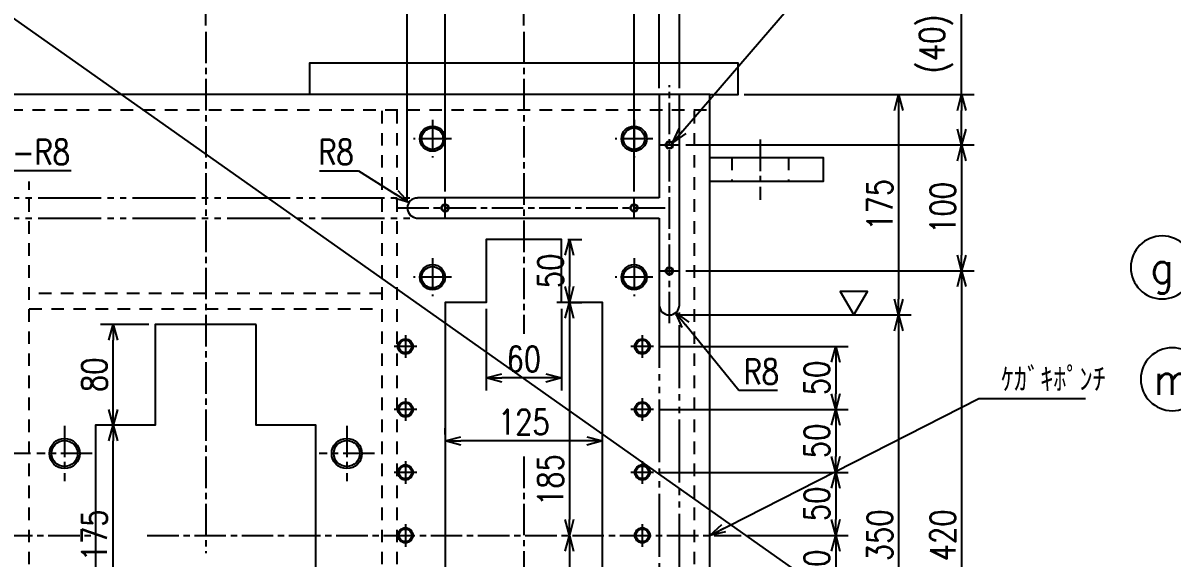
# Model space of a CAD drawing. Extents: x 0 to 4205, y 0 to 5940.
# Drawn here: x 732 to 1644, y 5000 to 5425 of the extents above; entities that cross this region are included whole.
import ezdxf
from ezdxf.enums import TextEntityAlignment as Align

# ---------------------------------------------------------------- set-up
doc = ezdxf.new("R2010")
doc.units = 0
doc.header["$LTSCALE"] = 5
for name, pattern in [('GEN3A', [3.5, 2, -1.5]), ('GEN4A', [15, 10, -1, 1, -1, 1, -1]), ('GEN7A', [7.5, 5, -0.75, 1, -0.75])]:
    doc.linetypes.add(name, pattern=pattern)
doc.layers.get('0').update_dxf_attribs({"linetype": 'CONTINUOUS'})
doc.layers.get('DEFPOINTS').update_dxf_attribs({"linetype": 'CONTINUOUS'})
for name, color, linetype in [('2', 5, 'CONTINUOUS'), ('3A', 6, 'GEN3A'), ('4', 3, 'CONTINUOUS'), ('4A', 3, 'GEN4A'), ('5', 3, 'CONTINUOUS'), ('7A', 4, 'GEN7A'), ('8', 1, 'CONTINUOUS')]:
    doc.layers.add(name, color=color, linetype=linetype)
doc.styles.get("Standard").update_dxf_attribs({"font": 'romans.shx', "width": 0.8, "bigfont": 'extfont.shx'})
doc.dimstyles.new('GEN-ISO', dxfattribs={"dimscale": 5, "dimtxt": 4, "dimasz": 2.5, "dimexe": 2, "dimexo": 1, "dimgap": 1, "dimtad": 3, "dimdec": 3, "dimrnd": 0.001, "dimdsep": 46, "dimtxsty": 'Standard', "dimblk": 'OPEN30', "dimcen": 0, "dimclrt": 52, "dimadec": 0, "dimazin": 0, "dimtp": 0.1, "dimtm": 0.1, "dimtfac": 0.6, "dimtdec": 3, "dimtmove": 2, "dimatfit": 3, "dimldrblk": 'OPEN30', "dimfxl": 1, "dimarcsym": 0})
doc.dimstyles.new('GEN-ISO$4', dxfattribs={"dimscale": 5, "dimtxt": 4, "dimasz": 2.5, "dimexe": 2, "dimexo": 1, "dimgap": 1, "dimtad": 1, "dimtoh": 1, "dimdec": 3, "dimrnd": 0.001, "dimdsep": 46, "dimtxsty": 'Standard', "dimblk": 'OPEN30', "dimcen": 0, "dimclrt": 52, "dimadec": 0, "dimazin": 0, "dimtp": 0.1, "dimtm": 0.1, "dimtfac": 0.6, "dimtdec": 3, "dimtofl": 0, "dimtmove": 0, "dimatfit": 2, "dimldrblk": 'OPEN30', "dimfxl": 1, "dimarcsym": 0})

# ---------------------------------------------------------------- blocks, each defined once
blk = doc.blocks.new('_Open30')
at = {"color": 0, "linetype": 'ByBlock', "lineweight": -2}
for p, q in [((-1, 0.268), (0, 0)), ((0, 0), (-1, -0.268)), ((0, 0), (-1, 0))]:
    blk.add_line(p, q, dxfattribs=at)
blk = doc.blocks.new('*D298')
at = {"layer": '5', "color": 0, "lineweight": -2, "transparency": 16777216}
for p, q in [((831.57, 5105.65), (793.14, 5105.65)), ((803.14, 4943.15), (803.14, 5093.15))]:
    blk.add_line(p, q, dxfattribs=at)
at = {"layer": 'DEFPOINTS', "color": 0, "transparency": 16777216}
for p in [(803.14, 5105.65), (836.57, 5105.65), (836.57, 4930.65)]:
    blk.add_point(p, dxfattribs=at)
at = {"layer": '5', "color": 0, "lineweight": -2, "transparency": 16777216, "xscale": 12.5, "yscale": 12.5, "zscale": 12.5}
for p, rotation in [((803.14, 5105.65), 90), ((803.14, 4930.65), 270)]:
    blk.add_blockref('_Open30', p, dxfattribs=dict(at, rotation=rotation))
at = {"layer": '5', "color": 52, "transparency": 16777216, "insert": (788.14, 5018.15), "char_height": 20, "attachment_point": 5, "rotation": 90}
blk.add_mtext('175', dxfattribs=at)
blk = doc.blocks.new('*D299')
at = {"layer": '5', "color": 0, "lineweight": -2, "transparency": 16777216}
for p, q in [((831.57, 5185.65), (793.14, 5185.65)), ((803.14, 5118.15), (803.14, 5173.15))]:
    blk.add_line(p, q, dxfattribs=at)
at = {"layer": 'DEFPOINTS', "color": 0, "transparency": 16777216}
for p in [(803.14, 5185.65), (836.57, 5185.65), (836.57, 5105.65)]:
    blk.add_point(p, dxfattribs=at)
at = {"layer": '5', "color": 0, "lineweight": -2, "transparency": 16777216, "xscale": 12.5, "yscale": 12.5, "zscale": 12.5}
for p, rotation in [((803.14, 5185.65), 90), ((803.14, 5105.65), 270)]:
    blk.add_blockref('_Open30', p, dxfattribs=dict(at, rotation=rotation))
at = {"layer": '5', "color": 52, "transparency": 16777216, "insert": (788.14, 5145.65), "char_height": 20, "attachment_point": 5, "rotation": 90}
blk.add_mtext('80', dxfattribs=at)
blk = doc.blocks.new('*D303')
at = {"layer": '5', "color": 0, "lineweight": -2, "transparency": 16777216}
for p, q in [((1164.07, 5253.15), (1175.19, 5253.15)), ((1165.19, 5240.65), (1165.19, 5215.65)), ((1164.07, 5203.15), (1175.19, 5203.15))]:
    blk.add_line(p, q, dxfattribs=at)
at = {"layer": 'DEFPOINTS', "color": 0, "transparency": 16777216}
for p in [(1159.07, 5253.15), (1159.07, 5203.15), (1165.19, 5203.15)]:
    blk.add_point(p, dxfattribs=at)
at = {"layer": '5', "color": 0, "lineweight": -2, "transparency": 16777216, "xscale": 12.5, "yscale": 12.5, "zscale": 12.5}
for p, rotation in [((1165.19, 5253.15), 90), ((1165.19, 5203.15), 270)]:
    blk.add_blockref('_Open30', p, dxfattribs=dict(at, rotation=rotation))
at = {"layer": '5', "color": 52, "transparency": 16777216, "insert": (1150.19, 5228.15), "char_height": 20, "attachment_point": 5, "rotation": 90}
blk.add_mtext('50', dxfattribs=at)
blk = doc.blocks.new('*D304')
at = {"layer": '5', "color": 0, "lineweight": -2, "transparency": 16777216}
for p, q in [((1099.07, 5198.15), (1099.07, 5133.15)), ((1159.07, 5198.15), (1159.07, 5133.15)), ((1146.57, 5143.15), (1111.57, 5143.15))]:
    blk.add_line(p, q, dxfattribs=at)
at = {"layer": 'DEFPOINTS', "color": 0, "transparency": 16777216}
for p in [(1099.07, 5203.15), (1159.07, 5203.15), (1099.07, 5143.15)]:
    blk.add_point(p, dxfattribs=at)
at = {"layer": '5', "color": 0, "lineweight": -2, "transparency": 16777216, "xscale": 12.5, "yscale": 12.5, "zscale": 12.5, "rotation": 180}
blk.add_blockref('_Open30', (1099.07, 5143.15), dxfattribs=at)
at = {"layer": '5', "color": 0, "lineweight": -2, "transparency": 16777216, "xscale": 12.5, "yscale": 12.5, "zscale": 12.5}
blk.add_blockref('_Open30', (1159.07, 5143.15), dxfattribs=at)
at = {"layer": '5', "color": 52, "transparency": 16777216, "insert": (1129.07, 5158.15), "char_height": 20, "attachment_point": 5}
blk.add_mtext('60', dxfattribs=at)
blk = doc.blocks.new('*D218')
at = {"layer": '5', "color": 0, "lineweight": -2, "transparency": 16777216}
for p, q in [((1066.57, 5098.15), (1066.57, 5103.15)), ((1191.57, 5098.15), (1191.57, 5103.15)), ((1179.07, 5093.15), (1079.07, 5093.15))]:
    blk.add_line(p, q, dxfattribs=at)
at = {"layer": 'DEFPOINTS', "color": 0, "transparency": 16777216}
for p in [(1066.57, 5093.15), (1066.57, 5093.15), (1191.57, 5093.15)]:
    blk.add_point(p, dxfattribs=at)
at = {"layer": '5', "color": 0, "lineweight": -2, "transparency": 16777216, "xscale": 12.5, "yscale": 12.5, "zscale": 12.5, "rotation": 180}
blk.add_blockref('_Open30', (1066.57, 5093.15), dxfattribs=at)
at = {"layer": '5', "color": 0, "lineweight": -2, "transparency": 16777216, "xscale": 12.5, "yscale": 12.5, "zscale": 12.5}
blk.add_blockref('_Open30', (1191.57, 5093.15), dxfattribs=at)
at = {"layer": '5', "color": 52, "transparency": 16777216, "insert": (1129.07, 5108.15), "char_height": 20, "attachment_point": 5}
blk.add_mtext('125', dxfattribs=at)
blk = doc.blocks.new('*D219')
at = {"layer": '5', "color": 0, "lineweight": -2, "transparency": 16777216}
for p, q in [((1186.57, 5203.15), (1155.19, 5203.15)), ((1165.19, 5190.65), (1165.19, 5030.65)), ((1170.19, 5018.15), (1175.19, 5018.15))]:
    blk.add_line(p, q, dxfattribs=at)
at = {"layer": 'DEFPOINTS', "color": 0, "transparency": 16777216}
for p in [(1191.57, 5203.15), (1165.19, 5018.15), (1165.19, 5018.15)]:
    blk.add_point(p, dxfattribs=at)
at = {"layer": '5', "color": 0, "lineweight": -2, "transparency": 16777216, "xscale": 12.5, "yscale": 12.5, "zscale": 12.5}
for p, rotation in [((1165.19, 5203.15), 90), ((1165.19, 5018.15), 270)]:
    blk.add_blockref('_Open30', p, dxfattribs=dict(at, rotation=rotation))
at = {"layer": '5', "color": 52, "transparency": 16777216, "insert": (1150.19, 5062.06), "char_height": 20, "attachment_point": 5, "rotation": 90}
blk.add_mtext('185', dxfattribs=at)
blk = doc.blocks.new('*D220')
at = {"layer": '5', "color": 0, "lineweight": -2, "transparency": 16777216}
for p, q in [((1165.19, 5005.65), (1165.19, 4915.65)), ((1166.76, 4903.15), (1175.19, 4903.15))]:
    blk.add_line(p, q, dxfattribs=at)
at = {"layer": 'DEFPOINTS', "color": 0, "transparency": 16777216}
for p in [(1165.19, 5018.15), (1161.76, 4903.15), (1165.19, 4903.15)]:
    blk.add_point(p, dxfattribs=at)
at = {"layer": '5', "color": 0, "lineweight": -2, "transparency": 16777216, "xscale": 12.5, "yscale": 12.5, "zscale": 12.5}
for p, rotation in [((1165.19, 5018.15), 90), ((1165.19, 4903.15), 270)]:
    blk.add_blockref('_Open30', p, dxfattribs=dict(at, rotation=rotation))
at = {"layer": '5', "color": 52, "transparency": 16777216, "insert": (1150.19, 4960.65), "char_height": 20, "attachment_point": 5, "rotation": 90}
blk.add_mtext('115', dxfattribs=at)
blk = doc.blocks.new('*D223')
at = {"layer": '5', "color": 0, "lineweight": -2, "transparency": 16777216}
for p, q in [((1129.07, 5423.15), (1129.07, 5528.15)), ((1216.57, 5291.15), (1216.57, 5528.15)), ((1204.07, 5518.15), (1141.57, 5518.15))]:
    blk.add_line(p, q, dxfattribs=at)
at = {"layer": 'DEFPOINTS', "color": 0, "transparency": 16777216}
for p in [(1129.07, 5518.15), (1129.07, 5418.15), (1216.57, 5286.15)]:
    blk.add_point(p, dxfattribs=at)
at = {"layer": '5', "color": 0, "lineweight": -2, "transparency": 16777216, "xscale": 12.5, "yscale": 12.5, "zscale": 12.5, "rotation": 180}
blk.add_blockref('_Open30', (1129.07, 5518.15), dxfattribs=at)
at = {"layer": '5', "color": 0, "lineweight": -2, "transparency": 16777216, "xscale": 12.5, "yscale": 12.5, "zscale": 12.5}
blk.add_blockref('_Open30', (1216.57, 5518.15), dxfattribs=at)
at = {"layer": '5', "color": 52, "transparency": 16777216, "insert": (1172.82, 5533.15), "char_height": 20, "attachment_point": 5}
blk.add_mtext('87.5', dxfattribs=at)
blk = doc.blocks.new('*D224')
at = {"layer": '5', "color": 0, "lineweight": -2, "transparency": 16777216}
for p, q in [((1066.57, 5291.15), (1066.57, 5528.15)), ((1116.57, 5518.15), (1079.07, 5518.15))]:
    blk.add_line(p, q, dxfattribs=at)
at = {"layer": 'DEFPOINTS', "color": 0, "transparency": 16777216}
for p in [(1066.57, 5518.15), (1129.07, 5418.15), (1066.57, 5286.15)]:
    blk.add_point(p, dxfattribs=at)
at = {"layer": '5', "color": 0, "lineweight": -2, "transparency": 16777216, "xscale": 12.5, "yscale": 12.5, "zscale": 12.5, "rotation": 180}
blk.add_blockref('_Open30', (1066.57, 5518.15), dxfattribs=at)
at = {"layer": '5', "color": 0, "lineweight": -2, "transparency": 16777216, "xscale": 12.5, "yscale": 12.5, "zscale": 12.5}
blk.add_blockref('_Open30', (1129.07, 5518.15), dxfattribs=at)
at = {"layer": '5', "color": 52, "transparency": 16777216, "insert": (1097.82, 5533.15), "char_height": 20, "attachment_point": 5}
blk.add_mtext('62.5', dxfattribs=at)
blk = doc.blocks.new('*D225')
at = {"layer": '5', "color": 0, "lineweight": -2, "transparency": 16777216}
for p, q in [((876.57, 5423.15), (876.57, 5578.15)), ((1129.07, 5423.15), (1129.07, 5578.15)), ((889.07, 5568.15), (1116.57, 5568.15))]:
    blk.add_line(p, q, dxfattribs=at)
at = {"layer": 'DEFPOINTS', "color": 0, "transparency": 16777216}
for p in [(1129.07, 5568.15), (876.57, 5418.15), (1129.07, 5418.15)]:
    blk.add_point(p, dxfattribs=at)
at = {"layer": '5', "color": 0, "lineweight": -2, "transparency": 16777216, "xscale": 12.5, "yscale": 12.5, "zscale": 12.5, "rotation": 180}
blk.add_blockref('_Open30', (876.57, 5568.15), dxfattribs=at)
at = {"layer": '5', "color": 0, "lineweight": -2, "transparency": 16777216, "xscale": 12.5, "yscale": 12.5, "zscale": 12.5}
blk.add_blockref('_Open30', (1129.07, 5568.15), dxfattribs=at)
at = {"layer": '5', "color": 52, "transparency": 16777216, "insert": (1002.82, 5583.15), "char_height": 20, "attachment_point": 5}
blk.add_mtext('252.5', dxfattribs=at)
blk = doc.blocks.new('*D226')
at = {"layer": '5', "color": 0, "lineweight": -2, "transparency": 16777216}
for p, q in [((1236.57, 5373.15), (1236.57, 5578.15)), ((1141.57, 5568.15), (1224.07, 5568.15))]:
    blk.add_line(p, q, dxfattribs=at)
at = {"layer": 'DEFPOINTS', "color": 0, "transparency": 16777216}
for p in [(1236.57, 5568.15), (1129.07, 5418.15), (1236.57, 5368.15)]:
    blk.add_point(p, dxfattribs=at)
at = {"layer": '5', "color": 0, "lineweight": -2, "transparency": 16777216, "xscale": 12.5, "yscale": 12.5, "zscale": 12.5, "rotation": 180}
blk.add_blockref('_Open30', (1129.07, 5568.15), dxfattribs=at)
at = {"layer": '5', "color": 0, "lineweight": -2, "transparency": 16777216, "xscale": 12.5, "yscale": 12.5, "zscale": 12.5}
blk.add_blockref('_Open30', (1236.57, 5568.15), dxfattribs=at)
at = {"layer": '5', "color": 52, "transparency": 16777216, "insert": (1182.82, 5583.15), "char_height": 20, "attachment_point": 5}
blk.add_mtext('107.5', dxfattribs=at)
blk = doc.blocks.new('*D227')
at = {"layer": '5', "color": 0, "lineweight": -2, "transparency": 16777216}
for p, q in [((1236.57, 5373.15), (1236.57, 5578.15)), ((1252.57, 5373.15), (1252.57, 5578.15)), ((1224.07, 5568.15), (1211.57, 5568.15)), ((1236.57, 5568.15), (1252.57, 5568.15)), ((1265.07, 5568.15), (1394.39, 5568.15))]:
    blk.add_line(p, q, dxfattribs=at)
at = {"layer": 'DEFPOINTS', "color": 0, "transparency": 16777216}
for p in [(1252.57, 5568.15), (1236.57, 5368.15), (1252.57, 5368.15)]:
    blk.add_point(p, dxfattribs=at)
at = {"layer": '5', "color": 0, "lineweight": -2, "transparency": 16777216, "xscale": 12.5, "yscale": 12.5, "zscale": 12.5}
blk.add_blockref('_Open30', (1236.57, 5568.15), dxfattribs=at)
at = {"layer": '5', "color": 0, "lineweight": -2, "transparency": 16777216, "xscale": 12.5, "yscale": 12.5, "zscale": 12.5, "rotation": 180}
blk.add_blockref('_Open30', (1252.57, 5568.15), dxfattribs=at)
at = {"layer": '5', "color": 52, "transparency": 16777216, "insert": (1335.98, 5587.15), "char_height": 20, "attachment_point": 5}
blk.add_mtext('16{\\H12.000000;\\S+0.027^  0;}H8', dxfattribs=at)
blk = doc.blocks.new('*D243')
at = {"layer": '5', "color": 0, "lineweight": -2, "transparency": 16777216}
for p, q in [((1036.57, 5283.15), (1036.57, 5478.15)), ((1236.57, 5373.15), (1236.57, 5478.15)), ((1224.07, 5468.15), (1049.07, 5468.15))]:
    blk.add_line(p, q, dxfattribs=at)
at = {"layer": 'DEFPOINTS', "color": 0, "transparency": 16777216}
for p in [(1036.57, 5468.15), (1236.57, 5368.15), (1036.57, 5278.15)]:
    blk.add_point(p, dxfattribs=at)
at = {"layer": '5', "color": 0, "lineweight": -2, "transparency": 16777216, "xscale": 12.5, "yscale": 12.5, "zscale": 12.5, "rotation": 180}
blk.add_blockref('_Open30', (1036.57, 5468.15), dxfattribs=at)
at = {"layer": '5', "color": 0, "lineweight": -2, "transparency": 16777216, "xscale": 12.5, "yscale": 12.5, "zscale": 12.5}
blk.add_blockref('_Open30', (1236.57, 5468.15), dxfattribs=at)
at = {"layer": '5', "color": 52, "transparency": 16777216, "insert": (1176.57, 5483.15), "char_height": 20, "attachment_point": 5}
blk.add_mtext('200', dxfattribs=at)
blk = doc.blocks.new('*D245')
at = {"layer": '5', "color": 0, "lineweight": -2, "transparency": 16777216}
for p, q in [((651.57, 5291.15), (651.57, 5528.15)), ((1066.57, 5291.15), (1066.57, 5528.15)), ((1054.07, 5518.15), (664.07, 5518.15))]:
    blk.add_line(p, q, dxfattribs=at)
at = {"layer": 'DEFPOINTS', "color": 0, "transparency": 16777216}
for p in [(651.57, 5518.15), (651.57, 5286.15), (1066.57, 5286.15)]:
    blk.add_point(p, dxfattribs=at)
at = {"layer": '5', "color": 0, "lineweight": -2, "transparency": 16777216, "xscale": 12.5, "yscale": 12.5, "zscale": 12.5, "rotation": 180}
blk.add_blockref('_Open30', (651.57, 5518.15), dxfattribs=at)
at = {"layer": '5', "color": 0, "lineweight": -2, "transparency": 16777216, "xscale": 12.5, "yscale": 12.5, "zscale": 12.5}
blk.add_blockref('_Open30', (1066.57, 5518.15), dxfattribs=at)
at = {"layer": '5', "color": 52, "transparency": 16777216, "insert": (801.57, 5533.15), "char_height": 20, "attachment_point": 5}
blk.add_mtext('415', dxfattribs=at)
blk = doc.blocks.new('*D247')
at = {"layer": '5', "color": 0, "lineweight": -2, "transparency": 16777216}
for p, q in [((676.57, 5283.15), (676.57, 5478.15)), ((1036.57, 5283.15), (1036.57, 5478.15)), ((1024.07, 5468.15), (689.07, 5468.15))]:
    blk.add_line(p, q, dxfattribs=at)
at = {"layer": 'DEFPOINTS', "color": 0, "transparency": 16777216}
for p in [(676.57, 5468.15), (676.57, 5278.15), (1036.57, 5278.15)]:
    blk.add_point(p, dxfattribs=at)
at = {"layer": '5', "color": 0, "lineweight": -2, "transparency": 16777216, "xscale": 12.5, "yscale": 12.5, "zscale": 12.5, "rotation": 180}
blk.add_blockref('_Open30', (676.57, 5468.15), dxfattribs=at)
at = {"layer": '5', "color": 0, "lineweight": -2, "transparency": 16777216, "xscale": 12.5, "yscale": 12.5, "zscale": 12.5}
blk.add_blockref('_Open30', (1036.57, 5468.15), dxfattribs=at)
at = {"layer": '5', "color": 52, "transparency": 16777216, "insert": (826.57, 5483.15), "char_height": 20, "attachment_point": 5}
blk.add_mtext('360', dxfattribs=at)
blk = doc.blocks.new('*D248')
at = {"layer": '5', "color": 0, "lineweight": -2, "transparency": 16777216}
for p, q in [((1237.07, 5168.15), (1386.57, 5168.15)), ((1376.57, 5155.65), (1376.57, 5130.65)), ((1237.07, 5118.15), (1386.57, 5118.15))]:
    blk.add_line(p, q, dxfattribs=at)
at = {"layer": 'DEFPOINTS', "color": 0, "transparency": 16777216}
for p in [(1232.07, 5168.15), (1232.07, 5118.15), (1376.57, 5118.15)]:
    blk.add_point(p, dxfattribs=at)
at = {"layer": '5', "color": 0, "lineweight": -2, "transparency": 16777216, "xscale": 12.5, "yscale": 12.5, "zscale": 12.5}
for p, rotation in [((1376.57, 5168.15), 90), ((1376.57, 5118.15), 270)]:
    blk.add_blockref('_Open30', p, dxfattribs=dict(at, rotation=rotation))
at = {"layer": '5', "color": 52, "transparency": 16777216, "insert": (1361.57, 5143.15), "char_height": 20, "attachment_point": 5, "rotation": 90}
blk.add_mtext('50', dxfattribs=at)
blk = doc.blocks.new('*D249')
at = {"layer": '5', "color": 0, "lineweight": -2, "transparency": 16777216}
for p, q in [((1376.57, 5105.65), (1376.57, 5080.65)), ((1237.07, 5068.15), (1386.57, 5068.15))]:
    blk.add_line(p, q, dxfattribs=at)
at = {"layer": 'DEFPOINTS', "color": 0, "transparency": 16777216}
for p in [(1232.07, 5118.15), (1232.07, 5068.15), (1376.57, 5068.15)]:
    blk.add_point(p, dxfattribs=at)
at = {"layer": '5', "color": 0, "lineweight": -2, "transparency": 16777216, "xscale": 12.5, "yscale": 12.5, "zscale": 12.5}
for p, rotation in [((1376.57, 5118.15), 90), ((1376.57, 5068.15), 270)]:
    blk.add_blockref('_Open30', p, dxfattribs=dict(at, rotation=rotation))
at = {"layer": '5', "color": 52, "transparency": 16777216, "insert": (1361.57, 5093.15), "char_height": 20, "attachment_point": 5, "rotation": 90}
blk.add_mtext('50', dxfattribs=at)
blk = doc.blocks.new('*D250')
at = {"layer": '5', "color": 0, "lineweight": -2, "transparency": 16777216}
for p, q in [((1376.57, 5055.65), (1376.57, 5030.65)), ((1306.57, 5018.15), (1386.57, 5018.15))]:
    blk.add_line(p, q, dxfattribs=at)
at = {"layer": 'DEFPOINTS', "color": 0, "transparency": 16777216}
for p in [(1232.07, 5068.15), (1301.57, 5018.15), (1376.57, 5018.15)]:
    blk.add_point(p, dxfattribs=at)
at = {"layer": '5', "color": 0, "lineweight": -2, "transparency": 16777216, "xscale": 12.5, "yscale": 12.5, "zscale": 12.5}
for p, rotation in [((1376.57, 5068.15), 90), ((1376.57, 5018.15), 270)]:
    blk.add_blockref('_Open30', p, dxfattribs=dict(at, rotation=rotation))
at = {"layer": '5', "color": 52, "transparency": 16777216, "insert": (1361.57, 5043.15), "char_height": 20, "attachment_point": 5, "rotation": 90}
blk.add_mtext('50', dxfattribs=at)
blk = doc.blocks.new('*D251')
at = {"layer": '5', "color": 0, "lineweight": -2, "transparency": 16777216}
for p, q in [((1376.57, 5005.65), (1376.57, 4980.65)), ((1237.07, 4968.15), (1386.57, 4968.15))]:
    blk.add_line(p, q, dxfattribs=at)
at = {"layer": 'DEFPOINTS', "color": 0, "transparency": 16777216}
for p in [(1301.57, 5018.15), (1232.07, 4968.15), (1376.57, 4968.15)]:
    blk.add_point(p, dxfattribs=at)
at = {"layer": '5', "color": 0, "lineweight": -2, "transparency": 16777216, "xscale": 12.5, "yscale": 12.5, "zscale": 12.5}
for p, rotation in [((1376.57, 5018.15), 90), ((1376.57, 4968.15), 270)]:
    blk.add_blockref('_Open30', p, dxfattribs=dict(at, rotation=rotation))
at = {"layer": '5', "color": 52, "transparency": 16777216, "insert": (1361.57, 4993.15), "char_height": 20, "attachment_point": 5, "rotation": 90}
blk.add_mtext('50', dxfattribs=at)
blk = doc.blocks.new('*D254')
at = {"layer": '5', "color": 0, "lineweight": -2, "transparency": 16777216}
for p, q in [((1304.07, 5368.15), (1436.57, 5368.15)), ((1426.57, 5355.65), (1426.57, 5205.65)), ((1249.57, 5193.15), (1436.57, 5193.15))]:
    blk.add_line(p, q, dxfattribs=at)
at = {"layer": 'DEFPOINTS', "color": 0, "transparency": 16777216}
for p in [(1299.07, 5368.15), (1244.57, 5193.15), (1426.57, 5193.15)]:
    blk.add_point(p, dxfattribs=at)
at = {"layer": '5', "color": 0, "lineweight": -2, "transparency": 16777216, "xscale": 12.5, "yscale": 12.5, "zscale": 12.5}
for p, rotation in [((1426.57, 5368.15), 90), ((1426.57, 5193.15), 270)]:
    blk.add_blockref('_Open30', p, dxfattribs=dict(at, rotation=rotation))
at = {"layer": '5', "color": 52, "transparency": 16777216, "insert": (1411.57, 5280.65), "char_height": 20, "attachment_point": 5, "rotation": 90}
blk.add_mtext('175', dxfattribs=at)
blk = doc.blocks.new('*D184')
at = {"layer": '5', "color": 0, "lineweight": -2, "transparency": 16777216}
for p, q in [((1426.57, 5180.65), (1426.57, 4855.65)), ((1249.57, 4843.15), (1436.57, 4843.15))]:
    blk.add_line(p, q, dxfattribs=at)
at = {"layer": 'DEFPOINTS', "color": 0, "transparency": 16777216}
for p in [(1244.57, 5193.15), (1244.57, 4843.15), (1426.57, 4843.15)]:
    blk.add_point(p, dxfattribs=at)
at = {"layer": '5', "color": 0, "lineweight": -2, "transparency": 16777216, "xscale": 12.5, "yscale": 12.5, "zscale": 12.5}
for p, rotation in [((1426.57, 5193.15), 90), ((1426.57, 4843.15), 270)]:
    blk.add_blockref('_Open30', p, dxfattribs=dict(at, rotation=rotation))
at = {"layer": '5', "color": 52, "transparency": 16777216, "insert": (1411.57, 5018.15), "char_height": 20, "attachment_point": 5, "rotation": 90}
blk.add_mtext('350', dxfattribs=at)
blk = doc.blocks.new('*D186')
at = {"layer": '5', "color": 0, "lineweight": -2, "transparency": 16777216}
for p, q in [((1257.57, 5328.15), (1486.57, 5328.15)), ((1476.57, 5315.65), (1476.57, 5240.65)), ((1257.57, 5228.15), (1486.57, 5228.15))]:
    blk.add_line(p, q, dxfattribs=at)
at = {"layer": 'DEFPOINTS', "color": 0, "transparency": 16777216}
for p in [(1252.57, 5328.15), (1252.57, 5228.15), (1476.57, 5228.15)]:
    blk.add_point(p, dxfattribs=at)
at = {"layer": '5', "color": 0, "lineweight": -2, "transparency": 16777216, "xscale": 12.5, "yscale": 12.5, "zscale": 12.5}
for p, rotation in [((1476.57, 5328.15), 90), ((1476.57, 5228.15), 270)]:
    blk.add_blockref('_Open30', p, dxfattribs=dict(at, rotation=rotation))
at = {"layer": '5', "color": 52, "transparency": 16777216, "insert": (1461.57, 5278.15), "char_height": 20, "attachment_point": 5, "rotation": 90}
blk.add_mtext('100', dxfattribs=at)
blk = doc.blocks.new('*D188')
at = {"layer": '5', "color": 0, "lineweight": -2, "transparency": 16777216}
for p, q in [((1257.57, 5228.15), (1486.57, 5228.15)), ((1476.57, 5215.65), (1476.57, 4820.65)), ((1257.57, 4808.15), (1486.57, 4808.15))]:
    blk.add_line(p, q, dxfattribs=at)
at = {"layer": 'DEFPOINTS', "color": 0, "transparency": 16777216}
for p in [(1252.57, 5228.15), (1252.57, 4808.15), (1476.57, 4808.15)]:
    blk.add_point(p, dxfattribs=at)
at = {"layer": '5', "color": 0, "lineweight": -2, "transparency": 16777216, "xscale": 12.5, "yscale": 12.5, "zscale": 12.5}
for p, rotation in [((1476.57, 5228.15), 90), ((1476.57, 4808.15), 270)]:
    blk.add_blockref('_Open30', p, dxfattribs=dict(at, rotation=rotation))
at = {"layer": '5', "color": 52, "transparency": 16777216, "insert": (1461.57, 5018.15), "char_height": 20, "attachment_point": 5, "rotation": 90}
blk.add_mtext('420', dxfattribs=at)
blk = doc.blocks.new('*D189')
at = {"layer": '5', "color": 0, "lineweight": -2, "transparency": 16777216}
for p, q in [((703.16, 5307.59), (684.19, 5291.44)), ((769.88, 5307.59), (703.16, 5307.59))]:
    blk.add_line(p, q, dxfattribs=at)
at = {"layer": 'DEFPOINTS', "color": 0, "transparency": 16777216}
for p in [(668.57, 5278.15), (674.67, 5283.33)]:
    blk.add_point(p, dxfattribs=at)
at = {"layer": '5', "color": 0, "lineweight": -2, "transparency": 16777216, "xscale": 12.5, "yscale": 12.5, "zscale": 12.5, "rotation": 220.4007885509955}
blk.add_blockref('_Open30', (674.67, 5283.33), dxfattribs=at)
at = {"layer": '5', "color": 52, "transparency": 16777216, "insert": (739.02, 5322.59), "char_height": 20, "attachment_point": 5}
blk.add_mtext('2-R8', dxfattribs=at)
blk = doc.blocks.new('*D190')
at = {"layer": '5', "color": 0, "lineweight": -2, "transparency": 16777216}
for p, q in [((966.99, 5307.57), (997.9, 5307.57)), ((997.9, 5307.57), (1027.23, 5289.08))]:
    blk.add_line(p, q, dxfattribs=at)
at = {"layer": 'DEFPOINTS', "color": 0, "transparency": 16777216}
for p in [(1037.81, 5282.42), (1044.57, 5278.15)]:
    blk.add_point(p, dxfattribs=at)
at = {"layer": '5', "color": 0, "lineweight": -2, "transparency": 16777216, "xscale": 12.5, "yscale": 12.5, "zscale": 12.5, "rotation": 327.7783645323697}
blk.add_blockref('_Open30', (1037.81, 5282.42), dxfattribs=at)
at = {"layer": '5', "color": 52, "transparency": 16777216, "insert": (979.95, 5322.57), "char_height": 20, "attachment_point": 5}
blk.add_mtext('R8', dxfattribs=at)
blk = doc.blocks.new('*D191')
at = {"layer": '5', "color": 0, "lineweight": -2, "transparency": 16777216}
for p, q in [((1299.6, 5133.15), (1257.47, 5185.21)), ((1330.5, 5133.15), (1299.6, 5133.15))]:
    blk.add_line(p, q, dxfattribs=at)
at = {"layer": 'DEFPOINTS', "color": 0, "transparency": 16777216}
for p in [(1244.57, 5201.15), (1249.61, 5194.93)]:
    blk.add_point(p, dxfattribs=at)
at = {"layer": '5', "color": 0, "lineweight": -2, "transparency": 16777216, "xscale": 12.5, "yscale": 12.5, "zscale": 12.5, "rotation": 128.9782575518498}
blk.add_blockref('_Open30', (1249.61, 5194.93), dxfattribs=at)
at = {"layer": '5', "color": 52, "transparency": 16777216, "insert": (1317.55, 5148.15), "char_height": 20, "attachment_point": 5}
blk.add_mtext('R8', dxfattribs=at)
blk = doc.blocks.new('*D193')
at = {"layer": '5', "color": 0, "lineweight": -2, "transparency": 16777216}
for p, q in [((737.57, 5083.15), (391.57, 5083.15)), ((401.57, 5070.65), (401.57, 4965.65)), ((737.57, 4953.15), (391.57, 4953.15))]:
    blk.add_line(p, q, dxfattribs=at)
at = {"layer": 'DEFPOINTS', "color": 0, "transparency": 16777216}
for p in [(742.57, 5083.15), (401.57, 4953.15), (742.57, 4953.15)]:
    blk.add_point(p, dxfattribs=at)
at = {"layer": '5', "color": 0, "lineweight": -2, "transparency": 16777216, "xscale": 12.5, "yscale": 12.5, "zscale": 12.5}
for p, rotation in [((401.57, 5083.15), 90), ((401.57, 4953.15), 270)]:
    blk.add_blockref('_Open30', p, dxfattribs=dict(at, rotation=rotation))
at = {"layer": '5', "color": 52, "transparency": 16777216, "insert": (386.57, 4993.15), "char_height": 20, "attachment_point": 5, "rotation": 90}
blk.add_mtext('130', dxfattribs=at)
blk = doc.blocks.new('*D260')
at = {"layer": '5', "color": 0, "lineweight": -2, "transparency": 16777216}
for p, q in [((1476.57, 5368.15), (1476.57, 5436.36)), ((1304.07, 5368.15), (1486.57, 5368.15)), ((1476.57, 5340.65), (1476.57, 5355.65)), ((1257.57, 5328.15), (1486.57, 5328.15))]:
    blk.add_line(p, q, dxfattribs=at)
at = {"layer": 'DEFPOINTS', "color": 0, "transparency": 16777216}
for p in [(1299.07, 5368.15), (1476.57, 5368.15), (1252.57, 5328.15)]:
    blk.add_point(p, dxfattribs=at)
at = {"layer": '5', "color": 0, "lineweight": -2, "transparency": 16777216, "xscale": 12.5, "yscale": 12.5, "zscale": 12.5}
for p, rotation in [((1476.57, 5368.15), 90), ((1476.57, 5328.15), 270)]:
    blk.add_blockref('_Open30', p, dxfattribs=dict(at, rotation=rotation))
at = {"layer": '5', "color": 52, "transparency": 16777216, "insert": (1456.34, 5408.51), "char_height": 20, "attachment_point": 5, "rotation": 90}
blk.add_mtext('(40)', dxfattribs=at)
blk = doc.blocks.new('GENBALLOON1')
blk.add_circle((0, 0), 5)
blk.add_attdef('REF_NO', text='', height=3.5).set_placement((0, 0), align=Align.MIDDLE)
at = {"flags": 1}
blk.add_attdef('GEN_PARENT', text='', height=2.5, dxfattribs=at).set_placement((0, 0), align=Align.MIDDLE)
at = {"color": 7, "flags": 1}
for tag, p in [('5GENINF', (6.43, 0.96)), ('6GENINF', (6.43, 0.63)), ('7GENINF', (6.43, 0.3)), ('8GENINF', (6.43, -0.04)), ('9GENINF', (6.43, -0.37)), ('10GENINF', (6.43, -0.7)), ('11GENINF', (6.43, -1)), ('12GENINF', (6.43, -1.34)), ('13GENINF', (6.43, -1.67)), ('14GENINF', (6.43, -2)), ('3GENINF', (6.43, -2.34)), ('4GENINF', (6.43, -2.67)), ('15GENINF', (6.43, -3)), ('16GENINF', (6.43, -3.34)), ('17GENINF', (6.43, -3.7)), ('20GENINF', (6.43, -4.7)), ('21GENINF', (6.43, -5.04)), ('22GENINF', (6.43, -5.37)), ('18GENINF', (6.43, -4.04)), ('19GENINF', (6.43, -4.37))]:
    blk.add_attdef(tag, p, '', height=0.2, dxfattribs=at)

msp = doc.modelspace()

# ---------------------------------------------------------------- linework, layer by layer
at = {"layer": '2'}
for p, q in [((1236.5746, 5286.1495), (1044.5746, 5286.1495)), ((1044.5746, 5270.1495), (1236.5746, 5270.1495))]:
    msp.add_line(p, q, dxfattribs=at)
for points in [[(1276.5746, 5368.1495), (1299.0746, 5368.1495), (1299.0746, 5393.1495), (959.0746, 5393.1495), (959.0746, 5368.1495)], [(1276.5746, 5318.1495), (1366.5746, 5318.1495), (1366.5746, 5299.1495), (1276.5746, 5299.1495)]]:
    msp.add_lwpolyline(points, dxfattribs=at)
for points in [[(476.5746, 4668.1495), (1276.5746, 4668.1495), (1276.5746, 5368.1495), (476.5746, 5368.1495)], [(1191.5746, 4903.1495), (1191.5746, 5203.1495), (1159.0746, 5203.1495), (1159.0746, 5253.1495), (1099.0746, 5253.1495), (1099.0746, 5203.1495), (1066.5746, 5203.1495), (1066.5746, 4903.1495)], [(916.5746, 5185.6495), (836.5746, 5185.6495), (836.5746, 5105.6495), (789.0746, 5105.6495), (789.0746, 4930.6495), (836.5746, 4930.6495), (836.5746, 4850.6495), (916.5746, 4850.6495), (916.5746, 4930.6495), (964.0746, 4930.6495), (964.0746, 5105.6495), (916.5746, 5105.6495)]]:
    msp.add_lwpolyline(points, close=True, dxfattribs=at)
for points in [[(1236.5746, 5368.1495), (1236.5746, 5286.1495, 1)], [(1236.5746, 5270.1495), (1236.5746, 5201.1495, 1), (1252.5746, 5201.1495), (1252.5746, 5368.1495)]]:
    msp.add_lwpolyline(points, format="xyb", dxfattribs=at)
for centre, radius in [((1056.5746, 5333.1495), 8.5), ((1216.5746, 5333.1495), 8.5), ((1244.5746, 5328.1495), 2.45), ((1066.5746, 5278.1495), 2.45), ((1216.5746, 5278.1495), 2.45), ((1056.5746, 5223.1495), 8.5), ((1216.5746, 5223.1495), 8.5), ((1244.5746, 5228.1495), 2.45), ((1035.0746, 5168.1495), 5), ((1223.0746, 5168.1495), 5), ((1035.0746, 5118.1495), 5), ((1223.0746, 5118.1495), 5), ((764.5746, 5083.1495), 10.35), ((988.5746, 5083.1495), 10.35), ((1035.0746, 5068.1495), 5), ((1223.0746, 5068.1495), 5), ((1035.0746, 5018.1495), 5), ((1223.0746, 5018.1495), 5)]:
    msp.add_circle(centre, radius, dxfattribs=at)
msp.add_arc((1044.5746, 5278.1495), 8, 90, 270, dxfattribs=at)
at = {"layer": '3A'}
for p, q in [((876.5746, 5368.1495), (876.5746, 5356.1495)), ((476.5746, 5356.1495), (1276.5746, 5356.1495)), ((1016.5746, 4680.1495), (1016.5746, 5356.1495)), ((1028.5746, 4680.1495), (1028.5746, 5356.1495)), ((1264.5746, 4680.1495), (1264.5746, 5356.1495)), ((1294.0746, 5318.1495), (1294.0746, 5299.1495)), ((1339.0746, 5318.1495), (1339.0746, 5299.1495)), ((736.5746, 4680.1495), (736.5746, 5299.2741)), ((1016.5746, 5210.1495), (736.5746, 5210.1495)), ((736.5746, 5198.1495), (1016.5746, 5198.1495))]:
    msp.add_line(p, q, dxfattribs=at)
at = {"layer": '4'}
for centre, radius in [((1056.5746, 5333.1495), 10), ((1216.5746, 5333.1495), 10), ((1244.5746, 5328.1495), 3), ((1066.5746, 5278.1495), 3), ((1216.5746, 5278.1495), 3), ((1056.5746, 5223.1495), 10), ((1216.5746, 5223.1495), 10), ((1244.5746, 5228.1495), 3), ((1035.0746, 5168.1495), 6), ((1223.0746, 5168.1495), 6), ((1035.0746, 5118.1495), 6), ((1223.0746, 5118.1495), 6), ((764.5746, 5083.1495), 12), ((988.5746, 5083.1495), 12), ((1035.0746, 5068.1495), 6), ((1223.0746, 5068.1495), 6), ((1035.0746, 5018.1495), 6), ((1223.0746, 5018.1495), 6)]:
    msp.add_circle(centre, radius, dxfattribs=at)
at = {"layer": '4A'}
for p, q in [((668.5746, 5286.1495), (1044.5746, 5286.1495)), ((668.5746, 5270.1495), (1044.5746, 5270.1495)), ((1236.5746, 5201.1495), (1236.5746, 4835.1495)), ((1252.5746, 4835.1495), (1252.5746, 5201.1495))]:
    msp.add_line(p, q, dxfattribs=at)
at = {"layer": '7A'}
for p, q in [((876.5746, 5418.1495), (876.5746, 5004.011)), ((1129.0746, 5418.1495), (1129.0746, 5178.2844)), ((1244.5746, 5186.6175), (1244.5746, 5375.7144)), ((1056.5746, 5348.1495), (1056.5746, 5318.1495)), ((1216.5746, 5348.1495), (1216.5746, 5318.1495)), ((1071.5746, 5333.1495), (1041.5746, 5333.1495)), ((1231.5746, 5333.1495), (1201.5746, 5333.1495)), ((1316.5746, 5332.4344), (1316.5746, 5284.6939)), ((1236.5746, 5328.1495), (1252.5746, 5328.1495)), ((1066.5746, 5270.1495), (1066.5746, 5286.1495)), ((1216.5746, 5270.1495), (1216.5746, 5286.1495)), ((1028.6748, 5278.1495), (1244.9036, 5278.1495)), ((1056.5746, 5238.1495), (1056.5746, 5208.1495)), ((1216.5746, 5238.1495), (1216.5746, 5208.1495)), ((1071.5746, 5223.1495), (1041.5746, 5223.1495)), ((1231.5746, 5223.1495), (1201.5746, 5223.1495)), ((1236.5746, 5228.1495), (1252.5746, 5228.1495)), ((1035.0746, 5177.1495), (1035.0746, 5159.1495)), ((1223.0746, 5177.1495), (1223.0746, 5159.1495)), ((1044.0746, 5168.1495), (1026.0746, 5168.1495)), ((1232.0746, 5168.1495), (1214.0746, 5168.1495)), ((1035.0746, 5127.1495), (1035.0746, 5109.1495)), ((1223.0746, 5127.1495), (1223.0746, 5109.1495)), ((1044.0746, 5118.1495), (1026.0746, 5118.1495)), ((1232.0746, 5118.1495), (1214.0746, 5118.1495)), ((764.5746, 5105.1495), (764.5746, 5061.1495)), ((988.5746, 5105.1495), (988.5746, 5061.1495)), ((786.5746, 5083.1495), (742.5746, 5083.1495)), ((1010.5746, 5083.1495), (966.5746, 5083.1495)), ((1035.0746, 5077.1495), (1035.0746, 5059.1495)), ((1129.0746, 5080.6744), (1129.0746, 4618.1495)), ((1223.0746, 5077.1495), (1223.0746, 5059.1495)), ((1044.0746, 5068.1495), (1026.0746, 5068.1495)), ((1232.0746, 5068.1495), (1214.0746, 5068.1495)), ((1035.0746, 5027.1495), (1035.0746, 5009.1495)), ((1223.0746, 5027.1495), (1223.0746, 5009.1495)), ((451.5746, 5018.1495), (789.0746, 5018.1495)), ((830.1887, 5018.1495), (1301.5746, 5018.1495))]:
    msp.add_line(p, q, dxfattribs=at)
at = {"layer": '8'}
msp.add_line((0, 5940), (4205, 2970), dxfattribs=at)
msp.add_lwpolyline([(1391.0304, 5193.1495), (1401.8554, 5211.8995), (1380.2054, 5211.8995), (1391.0304, 5193.1495)], close=True, dxfattribs=at)

# ---------------------------------------------------------------- block references
at = {"layer": '5'}
ref = msp.add_blockref('GENBALLOON1', (1635.7277, 5230.9405), dxfattribs=dict(at, xscale=-5, yscale=5, zscale=5))
ref.add_attrib('REF_NO', 'g', dxfattribs={"color": 7, "height": 25, "width": 0.9}).set_placement((1635.7277, 5230.9405), align=Align.MIDDLE_CENTER)
ref = msp.add_blockref('GENBALLOON1', (1643.752, 5142.1594), dxfattribs=dict(at, xscale=-5, yscale=5, zscale=5))
ref.add_attrib('REF_NO', 'm', dxfattribs={"color": 7, "height": 25, "width": 0.9}).set_placement((1643.752, 5142.1594), align=Align.MIDDLE_CENTER)

# ---------------------------------------------------------------- texts
at = {"layer": '5', "color": 52, "insert": (1507.7081, 5141.7413), "char_height": 20, "attachment_point": 4}
msp.add_mtext('ｹｶﾞｷﾎﾟﾝﾁ', dxfattribs=at)

# ---------------------------------------------------------------- dimensions: what is measured, and where the dimension line sits
at = {"layer": '5'}
dim = msp.add_linear_dim(base=(1252.5746, 5568.1495), p1=(1236.5746, 5368.1495), p2=(1252.5746, 5368.1495), text='<>H8', dimstyle='GEN-ISO', override={"dimtol": 1, "dimtp": 0.027, "dimtm": 0, "dimtmove": 0}, dxfattribs=at)
dim.commit()
dim.dimension.update_dxf_attribs({"geometry": '*D227', "text_midpoint": (1335.9841, 5587.1495)})
for base, p1, p2, override, picture, middle in [((1129.0746, 5568.1495), (876.5746, 5418.1495), (1129.0746, 5418.1495), {"dimtp": 0.05, "dimtm": 0.05, "dimtmove": 0}, '*D225', (1002.8246, 5583.1495)), ((1236.5746, 5568.1495), (1129.0746, 5418.1495), (1236.5746, 5368.1495), {"dimse1": 1, "dimtp": 0.05, "dimtm": 0.05, "dimtmove": 1}, '*D226', (1182.8246, 5583.1495)), ((1066.5746, 5518.1495), (1129.0746, 5418.1495), (1066.5746, 5286.1495), {"dimse1": 1, "dimtp": 0.05, "dimtm": 0.05, "dimtmove": 1}, '*D224', (1097.8246, 5533.1495)), ((1129.0746, 5518.1495), (1216.5746, 5286.1495), (1129.0746, 5418.1495), {"dimtp": 0.05, "dimtm": 0.05, "dimtmove": 0}, '*D223', (1172.8246, 5533.1495)), ((1099.0746, 5143.1495), (1159.0746, 5203.1495), (1099.0746, 5203.1495), {"dimtp": 0.05, "dimtm": 0.05, "dimtmove": 0}, '*D304', (1129.0746, 5158.1495)), ((1066.5746, 5093.1495), (1191.5746, 5093.1495), (1066.5746, 5093.1495), {"dimtp": 0.05, "dimtm": 0.05, "dimtmove": 0}, '*D218', (1129.0746, 5108.1495))]:
    dim = msp.add_linear_dim(base=base, p1=p1, p2=p2, dimstyle='GEN-ISO', override=override, dxfattribs=at)
    dim.commit()
    dim.dimension.update_dxf_attribs({"geometry": picture, "text_midpoint": middle})
for base, p1, p2, picture, middle in [((651.5746, 5518.1495), (1066.5746, 5286.1495), (651.5746, 5286.1495), '*D245', (801.5746, 5518.1495)), ((676.5746, 5468.1495), (1036.5746, 5278.1495), (676.5746, 5278.1495), '*D247', (826.5746, 5468.1495)), ((1036.5746, 5468.1495), (1236.5746, 5368.1495), (1036.5746, 5278.1495), '*D243', (1176.5746, 5468.1495))]:
    dim = msp.add_linear_dim(base=base, p1=p1, p2=p2, dimstyle='GEN-ISO', override={"dimtp": 0.05, "dimtm": 0.05, "dimtmove": 0}, dxfattribs=at)
    dim.commit()
    dim.dimension.update_dxf_attribs({"geometry": picture, "text_midpoint": middle, "dimtype": 160})
for base, p1, p2, override, picture, middle in [((1476.5746, 5368.1495), (1252.5746, 5328.1495), (1299.0746, 5368.1495), {"dimpost": '(<>)', "dimtp": 0.027, "dimtm": 0, "dimtmove": 0}, '*D260', (1456.3365, 5408.5066)), ((1426.5746, 5193.1495), (1299.0746, 5368.1495), (1244.5746, 5193.1495), {"dimtp": 0.05, "dimtm": 0.05, "dimtmove": 0}, '*D254', (1411.5746, 5280.6495)), ((1476.5746, 5228.1495), (1252.5746, 5328.1495), (1252.5746, 5228.1495), {"dimtp": 0.05, "dimtm": 0.05, "dimtmove": 0}, '*D186', (1461.5746, 5278.1495)), ((1165.1897, 5203.1495), (1159.0746, 5253.1495), (1159.0746, 5203.1495), {"dimtp": 0.05, "dimtm": 0.05, "dimtmove": 0}, '*D303', (1150.1897, 5228.1495)), ((1476.5746, 4808.1495), (1252.5746, 5228.1495), (1252.5746, 4808.1495), {"dimtp": 0.05, "dimtm": 0.05, "dimtmove": 0}, '*D188', (1461.5746, 5018.1495)), ((803.1352, 5185.6495), (836.5746, 5105.6495), (836.5746, 5185.6495), {"dimse1": 1, "dimtp": 0.05, "dimtm": 0.05, "dimtmove": 1}, '*D299', (788.1352, 5145.6495)), ((1426.5746, 4843.1495), (1244.5746, 5193.1495), (1244.5746, 4843.1495), {"dimse1": 1, "dimtp": 0.05, "dimtm": 0.05, "dimtmove": 1}, '*D184', (1411.5746, 5018.1495)), ((1376.5746, 5118.1495), (1232.0746, 5168.1495), (1232.0746, 5118.1495), {"dimtp": 0.05, "dimtm": 0.05, "dimtmove": 0}, '*D248', (1361.5746, 5143.1495)), ((1376.5746, 5068.1495), (1232.0746, 5118.1495), (1232.0746, 5068.1495), {"dimse1": 1, "dimtp": 0.05, "dimtm": 0.05, "dimtmove": 1}, '*D249', (1361.5746, 5093.1495)), ((803.1352, 5105.6495), (836.5746, 4930.6495), (836.5746, 5105.6495), {"dimse1": 1, "dimtp": 0.05, "dimtm": 0.05, "dimtmove": 1}, '*D298', (788.1352, 5018.1495)), ((1376.5746, 5018.1495), (1232.0746, 5068.1495), (1301.5746, 5018.1495), {"dimse1": 1, "dimtp": 0.05, "dimtm": 0.05, "dimtmove": 1}, '*D250', (1361.5746, 5043.1495)), ((1165.1897, 4903.1495), (1165.1897, 5018.1495), (1161.764, 4903.1495), {"dimse1": 1, "dimtp": 0.05, "dimtm": 0.05, "dimtmove": 1}, '*D220', (1150.1897, 4960.6495)), ((1376.5746, 4968.1495), (1301.5746, 5018.1495), (1232.0746, 4968.1495), {"dimse1": 1, "dimtp": 0.05, "dimtm": 0.05, "dimtmove": 1}, '*D251', (1361.5746, 4993.1495))]:
    dim = msp.add_linear_dim(base=base, p1=p1, p2=p2, angle=90, dimstyle='GEN-ISO', override=override, dxfattribs=at)
    dim.commit()
    dim.dimension.update_dxf_attribs({"geometry": picture, "text_midpoint": middle})
dim = msp.add_radius_dim(center=(668.5746, 5278.1495), mpoint=(674.6669, 5283.3345), text='2-<>', dimstyle='GEN-ISO$4', override={"dimtp": 0.05, "dimtm": 0.05, "dimatfit": 3}, dxfattribs=at)
dim.commit()
dim.dimension.update_dxf_attribs({"geometry": '*D189', "text_midpoint": (739.0217, 5307.5887), "dimtype": 164})
for center, mpoint, picture, middle in [((1044.5746, 5278.1495), (1037.8067, 5282.415), '*D190', (979.9454, 5307.5681)), ((1244.5746, 5201.1495), (1249.6068, 5194.9304), '*D191', (1317.5477, 5133.1519))]:
    dim = msp.add_radius_dim(center=center, mpoint=mpoint, dimstyle='GEN-ISO$4', override={"dimtp": 0.05, "dimtm": 0.05, "dimatfit": 3}, dxfattribs=at)
    dim.commit()
    dim.dimension.update_dxf_attribs({"geometry": picture, "text_midpoint": middle, "dimtype": 164})
for base, p1, p2, override, picture, middle in [((1165.1897, 5018.1495), (1191.5746, 5203.1495), (1165.1897, 5018.1495), {"dimtp": 0.05, "dimtm": 0.05, "dimtmove": 0}, '*D219', (1165.1897, 5062.058)), ((401.5746, 4953.1495), (742.5746, 5083.1495), (742.5746, 4953.1495), {"dimtad": 1, "dimtoh": 1, "dimtp": 0.05, "dimtm": 0.05, "dimtofl": 0, "dimtmove": 0}, '*D193', (401.5746, 4993.1495))]:
    dim = msp.add_linear_dim(base=base, p1=p1, p2=p2, angle=90, dimstyle='GEN-ISO', override=override, dxfattribs=at)
    dim.commit()
    dim.dimension.update_dxf_attribs({"geometry": picture, "text_midpoint": middle, "dimtype": 160})

# ---------------------------------------------------------------- leaders
at = {"layer": '5', "annotation_type": 0, "has_hookline": 1, "hookline_direction": 0}
for points, text_width in [([(1246.9394, 5329.9955), (1453.2374, 5569.0807), (1465.7374, 5569.0807)], 149.3333), ([(1276.5746, 5018.1495), (1490.2081, 5126.7413), (1502.7081, 5126.7413)], 67.2)]:
    msp.add_leader(points, dimstyle='GEN-ISO', override={"dimpost": '(<>)', "dimtp": 0.027, "dimtm": 0}, dxfattribs=dict(at, text_width=text_width))

doc.saveas('drawing.dxf')
